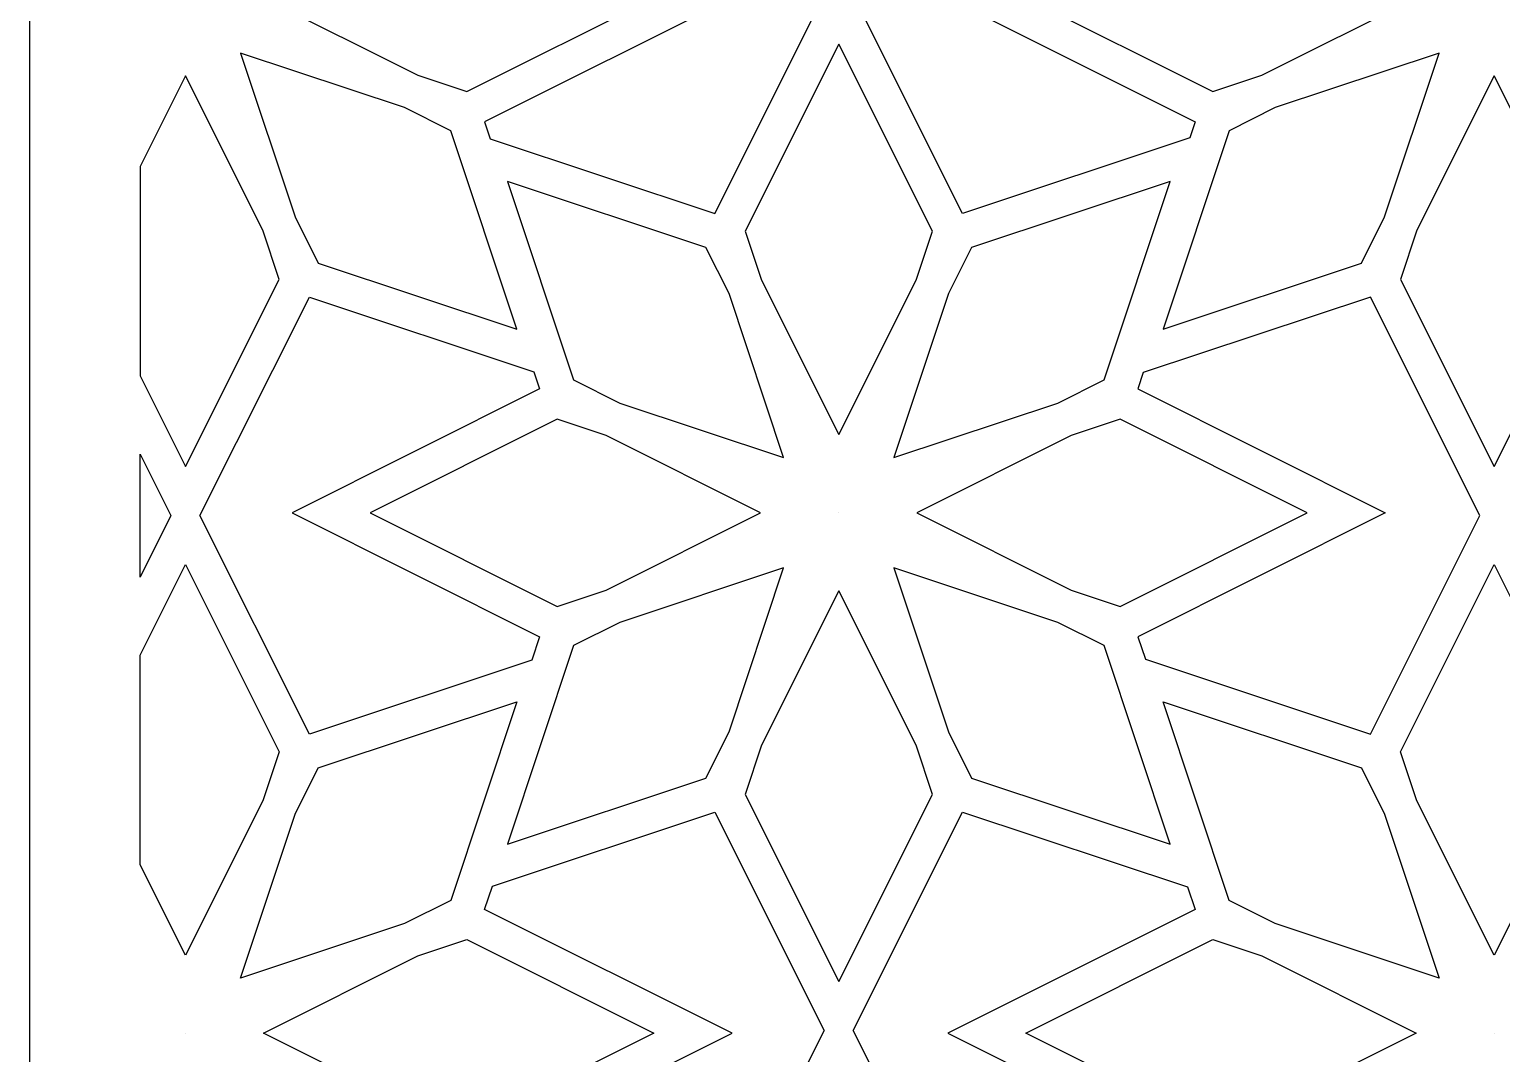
# Model space of a CAD drawing. Header units: centimetres. Extents: x 10.4 to 18.6, y -7.8 to 7.9.
# Drawn here: x 10.422 to 14.55, y -1.731 to 1.14 of the extents above; entities that cross this region are included whole.
import ezdxf

# ---------------------------------------------------------------- set-up
doc = ezdxf.new("R2010")
doc.units = ezdxf.units.CM
doc.header["$MEASUREMENT"] = 0
doc.layers.add('layer 1', color=7, linetype='Continuous')

msp = doc.modelspace()

# ---------------------------------------------------------------- linework, layer by layer
at = {"layer": 'layer 1', "color": 250}
for points, knots in [([(10.42224, -7.84535), (10.42224, -7.84535), (10.42224, -7.72814), (10.42224, -7.72814), (10.42224, -7.72814), (10.42224, -7.72814), (10.42224, -7.58875), (10.42224, -7.58875), (10.42224, -7.58875), (10.42224, -7.58875), (10.42224, -7.36993), (10.42224, -7.36993), (10.42224, -7.36993), (10.42224, -7.36993), (10.42224, -7.23053), (10.42224, -7.23053), (10.42224, -7.23053), (10.42224, -7.23053), (10.42224, -6.71387), (10.42224, -6.71387), (10.42224, -6.71387), (10.42224, -6.71387), (10.42224, -6.61053), (10.42224, -6.61053), (10.42224, -6.61053), (10.42224, -6.61053), (10.42224, -6.09295), (10.42224, -6.09295), (10.42224, -6.09295), (10.42224, -6.09295), (10.42224, -5.94718), (10.42224, -5.94718), (10.42224, -5.94718), (10.42224, -5.94718), (10.42224, -5.44548), (10.42224, -5.44548), (10.42224, -5.44548), (10.42224, -5.44548), (10.42224, -5.34215), (10.42224, -5.34215), (10.42224, -5.34215), (10.42224, -5.34215), (10.42224, -4.82549), (10.42224, -4.82549), (10.42224, -4.82549), (10.42224, -4.82549), (10.42224, -4.68609), (10.42224, -4.68609), (10.42224, -4.68609), (10.42224, -4.68609), (10.42224, -4.46727), (10.42224, -4.46727), (10.42224, -4.46727), (10.42224, -4.46727), (10.42224, -4.32787), (10.42224, -4.32787), (10.42224, -4.32787), (10.42224, -4.32787), (10.42224, -3.81121), (10.42224, -3.81121), (10.42224, -3.81121), (10.42224, -3.81121), (10.42224, -3.70788), (10.42224, -3.70788), (10.42224, -3.70788), (10.42224, -3.70788), (10.42224, -3.19029), (10.42224, -3.19029), (10.42224, -3.19029), (10.42224, -3.19029), (10.42224, -3.04452), (10.42224, -3.04452), (10.42224, -3.04452), (10.42224, -3.04452), (10.42224, -2.54281), (10.42224, -2.54281), (10.42224, -2.54281), (10.42224, -2.54281), (10.42224, -2.43948), (10.42224, -2.43948), (10.42224, -2.43948), (10.42224, -2.43948), (10.42224, -1.92282), (10.42224, -1.92282), (10.42224, -1.92282), (10.42224, -1.92282), (10.42224, -1.78342), (10.42224, -1.78342), (10.42224, -1.78342), (10.42224, -1.78342), (10.42224, -1.5646), (10.42224, -1.5646), (10.42224, -1.5646), (10.42224, -1.5646), (10.42224, -1.4252), (10.42224, -1.4252), (10.42224, -1.4252), (10.42224, -1.4252), (10.42224, -0.90854), (10.42224, -0.90854), (10.42224, -0.90854), (10.42224, -0.90854), (10.42224, -0.80521), (10.42224, -0.80521), (10.42224, -0.80521), (10.42224, -0.80521), (10.42224, -0.28762), (10.42224, -0.28762), (10.42224, -0.28762), (10.42224, -0.28762), (10.42224, -0.14185), (10.42224, -0.14185), (10.42224, -0.14185), (10.42224, -0.14185), (10.42224, 0.35984), (10.42224, 0.35984), (10.42224, 0.35984), (10.42224, 0.35984), (10.42224, 0.46317), (10.42224, 0.46317), (10.42224, 0.46317), (10.42224, 0.46317), (10.42224, 0.97984), (10.42224, 0.97984), (10.42224, 0.97984), (10.42224, 0.97984), (10.42224, 1.11923), (10.42224, 1.11923), (10.42224, 1.11923), (10.42224, 1.11923), (10.42224, 1.33806), (10.42224, 1.33806), (10.42224, 1.33806), (10.42224, 1.33806), (10.42224, 1.47745), (10.42224, 1.47745), (10.42224, 1.47745), (10.42224, 1.47745), (10.42224, 1.99411), (10.42224, 1.99411), (10.42224, 1.99411), (10.42224, 1.99411), (10.42224, 2.09745), (10.42224, 2.09745), (10.42224, 2.09745), (10.42224, 2.09745), (10.42224, 2.61503), (10.42224, 2.61503), (10.42224, 2.61503), (10.42224, 2.61503), (10.42224, 2.7608), (10.42224, 2.7608), (10.42224, 2.7608), (10.42224, 2.7608), (10.42224, 3.26252), (10.42224, 3.26252), (10.42224, 3.26252), (10.42224, 3.26252), (10.42224, 3.36585), (10.42224, 3.36585), (10.42224, 3.36585), (10.42224, 3.36585), (10.42224, 3.88251), (10.42224, 3.88251), (10.42224, 3.88251), (10.42224, 3.88251), (10.42224, 4.0219), (10.42224, 4.0219), (10.42224, 4.0219), (10.42224, 4.0219), (10.42224, 4.24073), (10.42224, 4.24073), (10.42224, 4.24073), (10.42224, 4.24073), (10.42224, 4.38012), (10.42224, 4.38012), (10.42224, 4.38012), (10.42224, 4.38012), (10.42224, 4.89679), (10.42224, 4.89679), (10.42224, 4.89679), (10.42224, 4.89679), (10.42224, 5.00012), (10.42224, 5.00012), (10.42224, 5.00012), (10.42224, 5.00012), (10.42224, 5.5177), (10.42224, 5.5177), (10.42224, 5.5177), (10.42224, 5.5177), (10.42224, 5.66348), (10.42224, 5.66348), (10.42224, 5.66348), (10.42224, 5.66348), (10.42224, 6.16517), (10.42224, 6.16517), (10.42224, 6.16517), (10.42224, 6.16517), (10.42224, 6.2685), (10.42224, 6.2685), (10.42224, 6.2685), (10.42224, 6.2685), (10.42224, 6.78516), (10.42224, 6.78516), (10.42224, 6.78516), (10.42224, 6.78516), (10.42224, 6.92456), (10.42224, 6.92456), (10.42224, 6.92456), (10.42224, 6.92456), (10.42224, 7.14338), (10.42224, 7.14338), (10.42224, 7.14338), (10.42224, 7.14338), (10.42224, 7.28278), (10.42224, 7.28278), (10.42224, 7.28278), (10.42224, 7.28278), (10.42224, 7.79944), (10.42224, 7.79944), (10.42224, 7.79944), (10.42224, 7.79944), (10.42224, 7.87875), (10.42224, 7.87875), (10.42224, 7.87875), (10.42224, 7.87875), (18.64635, 7.87875), (18.64635, 7.87875), (18.64635, 7.87875), (18.64635, 7.87875), (18.64635, 7.85755), (18.64635, 7.85755), (18.64635, 7.85755), (18.64635, 7.85755), (18.64635, 7.75422), (18.64635, 7.75422), (18.64635, 7.75422), (18.64635, 7.75422), (18.64635, 7.23755), (18.64635, 7.23755), (18.64635, 7.23755), (18.64635, 7.23755), (18.64635, 7.09941), (18.64635, 7.09941), (18.64635, 7.09941), (18.64635, 7.09941), (18.64635, 6.87311), (18.64635, 6.87311), (18.64635, 6.87311), (18.64635, 6.87311), (18.64635, 6.73498), (18.64635, 6.73498), (18.64635, 6.73498), (18.64635, 6.73498), (18.64635, 6.21832), (18.64635, 6.21832), (18.64635, 6.21832), (18.64635, 6.21832), (18.64635, 6.11498), (18.64635, 6.11498), (18.64635, 6.11498), (18.64635, 6.11498), (18.64635, 5.61579), (18.64635, 5.61579), (18.64635, 5.61579), (18.64635, 5.61579), (18.64635, 5.46994), (18.64635, 5.46994), (18.64635, 5.46994), (18.64635, 5.46994), (18.64635, 4.95488), (18.64635, 4.95488), (18.64635, 4.95488), (18.64635, 4.95488), (18.64635, 4.85154), (18.64635, 4.85154), (18.64635, 4.85154), (18.64635, 4.85154), (18.64635, 4.33488), (18.64635, 4.33488), (18.64635, 4.33488), (18.64635, 4.33488), (18.64635, 4.19674), (18.64635, 4.19674), (18.64635, 4.19674), (18.64635, 4.19674), (18.64635, 3.97044), (18.64635, 3.97044), (18.64635, 3.97044), (18.64635, 3.97044), (18.64635, 3.8323), (18.64635, 3.8323), (18.64635, 3.8323), (18.64635, 3.8323), (18.64635, 3.31564), (18.64635, 3.31564), (18.64635, 3.31564), (18.64635, 3.31564), (18.64635, 3.21231), (18.64635, 3.21231), (18.64635, 3.21231), (18.64635, 3.21231), (18.64635, 2.71314), (18.64635, 2.71314), (18.64635, 2.71314), (18.64635, 2.71314), (18.64635, 2.56729), (18.64635, 2.56729), (18.64635, 2.56729), (18.64635, 2.56729), (18.64635, 2.05222), (18.64635, 2.05222), (18.64635, 2.05222), (18.64635, 2.05222), (18.64635, 1.94889), (18.64635, 1.94889), (18.64635, 1.94889), (18.64635, 1.94889), (18.64635, 1.43222), (18.64635, 1.43222), (18.64635, 1.43222), (18.64635, 1.43222), (18.64635, 1.29409), (18.64635, 1.29409), (18.64635, 1.29409), (18.64635, 1.29409), (18.64635, 1.06779), (18.64635, 1.06779), (18.64635, 1.06779), (18.64635, 1.06779), (18.64635, 0.92965), (18.64635, 0.92965), (18.64635, 0.92965), (18.64635, 0.92965), (18.64635, 0.41299), (18.64635, 0.41299), (18.64635, 0.41299), (18.64635, 0.41299), (18.64635, 0.30965), (18.64635, 0.30965), (18.64635, 0.30965), (18.64635, 0.30965), (18.64635, -0.18953), (18.64635, -0.18953), (18.64635, -0.18953), (18.64635, -0.18953), (18.64635, -0.33539), (18.64635, -0.33539), (18.64635, -0.33539), (18.64635, -0.33539), (18.64635, -0.85045), (18.64635, -0.85045), (18.64635, -0.85045), (18.64635, -0.85045), (18.64635, -0.95378), (18.64635, -0.95378), (18.64635, -0.95378), (18.64635, -0.95378), (18.64635, -1.47044), (18.64635, -1.47044), (18.64635, -1.47044), (18.64635, -1.47044), (18.64635, -1.60858), (18.64635, -1.60858), (18.64635, -1.60858), (18.64635, -1.60858), (18.64635, -1.83488), (18.64635, -1.83488), (18.64635, -1.83488), (18.64635, -1.83488), (18.64635, -1.97302), (18.64635, -1.97302), (18.64635, -1.97302), (18.64635, -1.97302), (18.64635, -2.48968), (18.64635, -2.48968), (18.64635, -2.48968), (18.64635, -2.48968), (18.64635, -2.59302), (18.64635, -2.59302), (18.64635, -2.59302), (18.64635, -2.59302), (18.64635, -3.09219), (18.64635, -3.09219), (18.64635, -3.09219), (18.64635, -3.09219), (18.64635, -3.23804), (18.64635, -3.23804), (18.64635, -3.23804), (18.64635, -3.23804), (18.64635, -3.7531), (18.64635, -3.7531), (18.64635, -3.7531), (18.64635, -3.7531), (18.64635, -3.85644), (18.64635, -3.85644), (18.64635, -3.85644), (18.64635, -3.85644), (18.64635, -4.3731), (18.64635, -4.3731), (18.64635, -4.3731), (18.64635, -4.3731), (18.64635, -4.51124), (18.64635, -4.51124), (18.64635, -4.51124), (18.64635, -4.51124), (18.64635, -4.73754), (18.64635, -4.73754), (18.64635, -4.73754), (18.64635, -4.73754), (18.64635, -4.87568), (18.64635, -4.87568), (18.64635, -4.87568), (18.64635, -4.87568), (18.64635, -5.39234), (18.64635, -5.39234), (18.64635, -5.39234), (18.64635, -5.39234), (18.64635, -5.49567), (18.64635, -5.49567), (18.64635, -5.49567), (18.64635, -5.49567), (18.64635, -5.99486), (18.64635, -5.99486), (18.64635, -5.99486), (18.64635, -5.99486), (18.64635, -6.14071), (18.64635, -6.14071), (18.64635, -6.14071), (18.64635, -6.14071), (18.64635, -6.65577), (18.64635, -6.65577), (18.64635, -6.65577), (18.64635, -6.65577), (18.64635, -6.75911), (18.64635, -6.75911), (18.64635, -6.75911), (18.64635, -6.75911), (18.64635, -7.27577), (18.64635, -7.27577), (18.64635, -7.27577), (18.64635, -7.27577), (18.64635, -7.41391), (18.64635, -7.41391), (18.64635, -7.41391), (18.64635, -7.41391), (18.64635, -7.64021), (18.64635, -7.64021), (18.64635, -7.64021), (18.64635, -7.64021), (18.64635, -7.77835), (18.64635, -7.77835), (18.64635, -7.77835), (18.64635, -7.77835), (18.64635, -7.84535), (18.64635, -7.84535), (18.64635, -7.84535), (18.64635, -7.84535), (10.42224, -7.84535), (10.42224, -7.84535)], [0, 0, 0, 0, 0.0086207, 0.0086207, 0.0086207, 0.0086207, 0.0172414, 0.0172414, 0.0172414, 0.0172414, 0.0258621, 0.0258621, 0.0258621, 0.0258621, 0.0344828, 0.0344828, 0.0344828, 0.0344828, 0.0431034, 0.0431034, 0.0431034, 0.0431034, 0.0517241, 0.0517241, 0.0517241, 0.0517241, 0.0603448, 0.0603448, 0.0603448, 0.0603448, 0.0689655, 0.0689655, 0.0689655, 0.0689655, 0.0775862, 0.0775862, 0.0775862, 0.0775862, 0.0862069, 0.0862069, 0.0862069, 0.0862069, 0.0948276, 0.0948276, 0.0948276, 0.0948276, 0.1034483, 0.1034483, 0.1034483, 0.1034483, 0.112069, 0.112069, 0.112069, 0.112069, 0.1206897, 0.1206897, 0.1206897, 0.1206897, 0.1293103, 0.1293103, 0.1293103, 0.1293103, 0.137931, 0.137931, 0.137931, 0.137931, 0.1465517, 0.1465517, 0.1465517, 0.1465517, 0.1551724, 0.1551724, 0.1551724, 0.1551724, 0.1637931, 0.1637931, 0.1637931, 0.1637931, 0.1724138, 0.1724138, 0.1724138, 0.1724138, 0.1810345, 0.1810345, 0.1810345, 0.1810345, 0.1896552, 0.1896552, 0.1896552, 0.1896552, 0.1982759, 0.1982759, 0.1982759, 0.1982759, 0.2068966, 0.2068966, 0.2068966, 0.2068966, 0.2155172, 0.2155172, 0.2155172, 0.2155172, 0.2241379, 0.2241379, 0.2241379, 0.2241379, 0.2327586, 0.2327586, 0.2327586, 0.2327586, 0.2413793, 0.2413793, 0.2413793, 0.2413793, 0.25, 0.25, 0.25, 0.25, 0.2586207, 0.2586207, 0.2586207, 0.2586207, 0.2672414, 0.2672414, 0.2672414, 0.2672414, 0.2758621, 0.2758621, 0.2758621, 0.2758621, 0.2844828, 0.2844828, 0.2844828, 0.2844828, 0.2931034, 0.2931034, 0.2931034, 0.2931034, 0.3017241, 0.3017241, 0.3017241, 0.3017241, 0.3103448, 0.3103448, 0.3103448, 0.3103448, 0.3189655, 0.3189655, 0.3189655, 0.3189655, 0.3275862, 0.3275862, 0.3275862, 0.3275862, 0.3362069, 0.3362069, 0.3362069, 0.3362069, 0.3448276, 0.3448276, 0.3448276, 0.3448276, 0.3534483, 0.3534483, 0.3534483, 0.3534483, 0.362069, 0.362069, 0.362069, 0.362069, 0.3706897, 0.3706897, 0.3706897, 0.3706897, 0.3793103, 0.3793103, 0.3793103, 0.3793103, 0.387931, 0.387931, 0.387931, 0.387931, 0.3965517, 0.3965517, 0.3965517, 0.3965517, 0.4051724, 0.4051724, 0.4051724, 0.4051724, 0.4137931, 0.4137931, 0.4137931, 0.4137931, 0.4224138, 0.4224138, 0.4224138, 0.4224138, 0.4310345, 0.4310345, 0.4310345, 0.4310345, 0.4396552, 0.4396552, 0.4396552, 0.4396552, 0.4482759, 0.4482759, 0.4482759, 0.4482759, 0.4568966, 0.4568966, 0.4568966, 0.4568966, 0.4655172, 0.4655172, 0.4655172, 0.4655172, 0.4741379, 0.4741379, 0.4741379, 0.4741379, 0.4827586, 0.4827586, 0.4827586, 0.4827586, 0.4913793, 0.4913793, 0.4913793, 0.4913793, 0.5, 0.5, 0.5, 0.5, 0.5086207, 0.5086207, 0.5086207, 0.5086207, 0.5172414, 0.5172414, 0.5172414, 0.5172414, 0.5258621, 0.5258621, 0.5258621, 0.5258621, 0.5344828, 0.5344828, 0.5344828, 0.5344828, 0.5431034, 0.5431034, 0.5431034, 0.5431034, 0.5517241, 0.5517241, 0.5517241, 0.5517241, 0.5603448, 0.5603448, 0.5603448, 0.5603448, 0.5689655, 0.5689655, 0.5689655, 0.5689655, 0.5775862, 0.5775862, 0.5775862, 0.5775862, 0.5862069, 0.5862069, 0.5862069, 0.5862069, 0.5948276, 0.5948276, 0.5948276, 0.5948276, 0.6034483, 0.6034483, 0.6034483, 0.6034483, 0.612069, 0.612069, 0.612069, 0.612069, 0.6206897, 0.6206897, 0.6206897, 0.6206897, 0.6293103, 0.6293103, 0.6293103, 0.6293103, 0.637931, 0.637931, 0.637931, 0.637931, 0.6465517, 0.6465517, 0.6465517, 0.6465517, 0.6551724, 0.6551724, 0.6551724, 0.6551724, 0.6637931, 0.6637931, 0.6637931, 0.6637931, 0.6724138, 0.6724138, 0.6724138, 0.6724138, 0.6810345, 0.6810345, 0.6810345, 0.6810345, 0.6896552, 0.6896552, 0.6896552, 0.6896552, 0.6982759, 0.6982759, 0.6982759, 0.6982759, 0.7068966, 0.7068966, 0.7068966, 0.7068966, 0.7155172, 0.7155172, 0.7155172, 0.7155172, 0.7241379, 0.7241379, 0.7241379, 0.7241379, 0.7327586, 0.7327586, 0.7327586, 0.7327586, 0.7413793, 0.7413793, 0.7413793, 0.7413793, 0.75, 0.75, 0.75, 0.75, 0.7586207, 0.7586207, 0.7586207, 0.7586207, 0.7672414, 0.7672414, 0.7672414, 0.7672414, 0.7758621, 0.7758621, 0.7758621, 0.7758621, 0.7844828, 0.7844828, 0.7844828, 0.7844828, 0.7931034, 0.7931034, 0.7931034, 0.7931034, 0.8017241, 0.8017241, 0.8017241, 0.8017241, 0.8103448, 0.8103448, 0.8103448, 0.8103448, 0.8189655, 0.8189655, 0.8189655, 0.8189655, 0.8275862, 0.8275862, 0.8275862, 0.8275862, 0.8362069, 0.8362069, 0.8362069, 0.8362069, 0.8448276, 0.8448276, 0.8448276, 0.8448276, 0.8534483, 0.8534483, 0.8534483, 0.8534483, 0.862069, 0.862069, 0.862069, 0.862069, 0.8706897, 0.8706897, 0.8706897, 0.8706897, 0.8793103, 0.8793103, 0.8793103, 0.8793103, 0.887931, 0.887931, 0.887931, 0.887931, 0.8965517, 0.8965517, 0.8965517, 0.8965517, 0.9051724, 0.9051724, 0.9051724, 0.9051724, 0.9137931, 0.9137931, 0.9137931, 0.9137931, 0.9224138, 0.9224138, 0.9224138, 0.9224138, 0.9310345, 0.9310345, 0.9310345, 0.9310345, 0.9396552, 0.9396552, 0.9396552, 0.9396552, 0.9482759, 0.9482759, 0.9482759, 0.9482759, 0.9568966, 0.9568966, 0.9568966, 0.9568966, 0.9655172, 0.9655172, 0.9655172, 0.9655172, 0.9741379, 0.9741379, 0.9741379, 0.9741379, 0.9827586, 0.9827586, 0.9827586, 0.9827586, 1, 1, 1, 1]), ([(11.71437, 0.83359), (11.71437, 0.83359), (11.69855, 0.88117), (11.69855, 0.88117), (11.69855, 0.88117), (11.69855, 0.88117), (12.39233, 1.22865), (12.39233, 1.22865), (12.39233, 1.22865), (12.39233, 1.22865), (11.69854, 1.57614), (11.69854, 1.57614), (11.69854, 1.57614), (11.69854, 1.57614), (11.7203, 1.64156), (11.7203, 1.64156), (11.7203, 1.64156), (11.7203, 1.64156), (12.34411, 1.84903), (12.34411, 1.84903), (12.34411, 1.84903), (12.34411, 1.84903), (12.65085, 1.23659), (12.65085, 1.23659), (12.65085, 1.23659), (12.65085, 1.23659), (12.34411, 0.62415), (12.34411, 0.62415), (12.34411, 0.62415), (12.34411, 0.62415), (11.71437, 0.83359), (11.71437, 0.83359)], [0, 0, 0, 0, 0.1111111, 0.1111111, 0.1111111, 0.1111111, 0.2222222, 0.2222222, 0.2222222, 0.2222222, 0.3333333, 0.3333333, 0.3333333, 0.3333333, 0.4444444, 0.4444444, 0.4444444, 0.4444444, 0.5555556, 0.5555556, 0.5555556, 0.5555556, 0.6666667, 0.6666667, 0.6666667, 0.6666667, 0.7777778, 0.7777778, 0.7777778, 0.7777778, 1, 1, 1, 1]), ([(13.67001, 1.63919), (13.67001, 1.63919), (13.03907, 1.84903), (13.03907, 1.84903), (13.03907, 1.84903), (13.03907, 1.84903), (12.73233, 1.23659), (12.73233, 1.23659), (12.73233, 1.23659), (12.73233, 1.23659), (13.03907, 0.62416), (13.03907, 0.62416), (13.03907, 0.62416), (13.03907, 0.62416), (13.67596, 0.83597), (13.67596, 0.83597), (13.67596, 0.83597), (13.67596, 0.83597), (13.69099, 0.88116), (13.69099, 0.88116), (13.69099, 0.88116), (13.69099, 0.88116), (12.9972, 1.22864), (12.9972, 1.22864), (12.9972, 1.22864), (12.9972, 1.22864), (13.69098, 1.57613), (13.69098, 1.57613), (13.69098, 1.57613), (13.69098, 1.57613), (13.67001, 1.63919), (13.67001, 1.63919)], [0, 0, 0, 0, 0.1111111, 0.1111111, 0.1111111, 0.1111111, 0.2222222, 0.2222222, 0.2222222, 0.2222222, 0.3333333, 0.3333333, 0.3333333, 0.3333333, 0.4444444, 0.4444444, 0.4444444, 0.4444444, 0.5555556, 0.5555556, 0.5555556, 0.5555556, 0.6666667, 0.6666667, 0.6666667, 0.6666667, 0.7777778, 0.7777778, 0.7777778, 0.7777778, 1, 1, 1, 1]), ([(11.64913, 0.96609), (11.64913, 0.96609), (11.51138, 1.0119), (11.51138, 1.0119), (11.51138, 1.0119), (11.51138, 1.0119), (11.0786, 1.22865), (11.0786, 1.22865), (11.0786, 1.22865), (11.0786, 1.22865), (11.51137, 1.44541), (11.51137, 1.44541), (11.51137, 1.44541), (11.51137, 1.44541), (11.64913, 1.49122), (11.64913, 1.49122), (11.64913, 1.49122), (11.64913, 1.49122), (12.17338, 1.22865), (12.17338, 1.22865), (12.17338, 1.22865), (12.17338, 1.22865), (11.64913, 0.96609), (11.64913, 0.96609)], [0, 0, 0, 0, 0.1428571, 0.1428571, 0.1428571, 0.1428571, 0.2857143, 0.2857143, 0.2857143, 0.2857143, 0.4285714, 0.4285714, 0.4285714, 0.4285714, 0.5714286, 0.5714286, 0.5714286, 0.5714286, 0.7142857, 0.7142857, 0.7142857, 0.7142857, 1, 1, 1, 1]), ([(13.87816, 1.01189), (13.87816, 1.01189), (13.7404, 0.96608), (13.7404, 0.96608), (13.7404, 0.96608), (13.7404, 0.96608), (13.21615, 1.22864), (13.21615, 1.22864), (13.21615, 1.22864), (13.21615, 1.22864), (13.7404, 1.49121), (13.7404, 1.49121), (13.7404, 1.49121), (13.7404, 1.49121), (13.87814, 1.4454), (13.87814, 1.4454), (13.87814, 1.4454), (13.87814, 1.4454), (14.31092, 1.22864), (14.31092, 1.22864), (14.31092, 1.22864), (14.31092, 1.22864), (13.87816, 1.01189), (13.87816, 1.01189)], [0, 0, 0, 0, 0.1428571, 0.1428571, 0.1428571, 0.1428571, 0.2857143, 0.2857143, 0.2857143, 0.2857143, 0.4285714, 0.4285714, 0.4285714, 0.4285714, 0.5714286, 0.5714286, 0.5714286, 0.5714286, 0.7142857, 0.7142857, 0.7142857, 0.7142857, 1, 1, 1, 1]), ([(11.23223, 0.48474), (11.23223, 0.48474), (11.16723, 0.61454), (11.16723, 0.61454), (11.16723, 0.61454), (11.16723, 0.61454), (11.01447, 1.07382), (11.01447, 1.07382), (11.01447, 1.07382), (11.01447, 1.07382), (11.47376, 0.92108), (11.47376, 0.92108), (11.47376, 0.92108), (11.47376, 0.92108), (11.60356, 0.85607), (11.60356, 0.85607), (11.60356, 0.85607), (11.60356, 0.85607), (11.78859, 0.29971), (11.78859, 0.29971), (11.78859, 0.29971), (11.78859, 0.29971), (11.23223, 0.48474), (11.23223, 0.48474)], [0, 0, 0, 0, 0.1428571, 0.1428571, 0.1428571, 0.1428571, 0.2857143, 0.2857143, 0.2857143, 0.2857143, 0.4285714, 0.4285714, 0.4285714, 0.4285714, 0.5714286, 0.5714286, 0.5714286, 0.5714286, 0.7142857, 0.7142857, 0.7142857, 0.7142857, 1, 1, 1, 1]), ([(12.95416, 0.57474), (12.95416, 0.57474), (12.90835, 0.43699), (12.90835, 0.43699), (12.90835, 0.43699), (12.90835, 0.43699), (12.69159, 0.00421), (12.69159, 0.00421), (12.69159, 0.00421), (12.69159, 0.00421), (12.47484, 0.43698), (12.47484, 0.43698), (12.47484, 0.43698), (12.47484, 0.43698), (12.42903, 0.57474), (12.42903, 0.57474), (12.42903, 0.57474), (12.42903, 0.57474), (12.69159, 1.09899), (12.69159, 1.09899), (12.69159, 1.09899), (12.69159, 1.09899), (12.95416, 0.57474), (12.95416, 0.57474)], [0, 0, 0, 0, 0.1428571, 0.1428571, 0.1428571, 0.1428571, 0.2857143, 0.2857143, 0.2857143, 0.2857143, 0.4285714, 0.4285714, 0.4285714, 0.4285714, 0.5714286, 0.5714286, 0.5714286, 0.5714286, 0.7142857, 0.7142857, 0.7142857, 0.7142857, 1, 1, 1, 1]), ([(13.78597, 0.85606), (13.78597, 0.85606), (13.91576, 0.92107), (13.91576, 0.92107), (13.91576, 0.92107), (13.91576, 0.92107), (14.37506, 1.07382), (14.37506, 1.07382), (14.37506, 1.07382), (14.37506, 1.07382), (14.22231, 0.61454), (14.22231, 0.61454), (14.22231, 0.61454), (14.22231, 0.61454), (14.1573, 0.48474), (14.1573, 0.48474), (14.1573, 0.48474), (14.1573, 0.48474), (13.60094, 0.2997), (13.60094, 0.2997), (13.60094, 0.2997), (13.60094, 0.2997), (13.78597, 0.85606), (13.78597, 0.85606)], [0, 0, 0, 0, 0.1428571, 0.1428571, 0.1428571, 0.1428571, 0.2857143, 0.2857143, 0.2857143, 0.2857143, 0.4285714, 0.4285714, 0.4285714, 0.4285714, 0.5714286, 0.5714286, 0.5714286, 0.5714286, 0.7142857, 0.7142857, 0.7142857, 0.7142857, 1, 1, 1, 1]), ([(10.73258, 0.75598), (10.73258, 0.75598), (10.85965, 1.00969), (10.85965, 1.00969), (10.85965, 1.00969), (10.85965, 1.00969), (11.0764, 0.57693), (11.0764, 0.57693), (11.0764, 0.57693), (11.0764, 0.57693), (11.12222, 0.43917), (11.12222, 0.43917), (11.12222, 0.43917), (11.12222, 0.43917), (10.85965, -0.08507), (10.85965, -0.08507), (10.85965, -0.08507), (10.85965, -0.08507), (10.73258, 0.16864), (10.73258, 0.16864), (10.73258, 0.16864), (10.73258, 0.16864), (10.73258, 0.75598), (10.73258, 0.75598)], [0, 0, 0, 0, 0.1428571, 0.1428571, 0.1428571, 0.1428571, 0.2857143, 0.2857143, 0.2857143, 0.2857143, 0.4285714, 0.4285714, 0.4285714, 0.4285714, 0.5714286, 0.5714286, 0.5714286, 0.5714286, 0.7142857, 0.7142857, 0.7142857, 0.7142857, 1, 1, 1, 1]), ([(14.26731, 0.43917), (14.26731, 0.43917), (14.31313, 0.57691), (14.31313, 0.57691), (14.31313, 0.57691), (14.31313, 0.57691), (14.52988, 1.00969), (14.52988, 1.00969), (14.52988, 1.00969), (14.52988, 1.00969), (14.74664, 0.57693), (14.74664, 0.57693), (14.74664, 0.57693), (14.74664, 0.57693), (14.79245, 0.43917), (14.79245, 0.43917), (14.79245, 0.43917), (14.79245, 0.43917), (14.52988, -0.08507), (14.52988, -0.08507), (14.52988, -0.08507), (14.52988, -0.08507), (14.26731, 0.43917), (14.26731, 0.43917)], [0, 0, 0, 0, 0.1428571, 0.1428571, 0.1428571, 0.1428571, 0.2857143, 0.2857143, 0.2857143, 0.2857143, 0.4285714, 0.4285714, 0.4285714, 0.4285714, 0.5714286, 0.5714286, 0.5714286, 0.5714286, 0.7142857, 0.7142857, 0.7142857, 0.7142857, 1, 1, 1, 1]), ([(12.31901, 0.52917), (12.31901, 0.52917), (12.38402, 0.39938), (12.38402, 0.39938), (12.38402, 0.39938), (12.38402, 0.39938), (12.53677, -0.05992), (12.53677, -0.05992), (12.53677, -0.05992), (12.53677, -0.05992), (12.07749, 0.09283), (12.07749, 0.09283), (12.07749, 0.09283), (12.07749, 0.09283), (11.94768, 0.15784), (11.94768, 0.15784), (11.94768, 0.15784), (11.94768, 0.15784), (11.76265, 0.7142), (11.76265, 0.7142), (11.76265, 0.7142), (11.76265, 0.7142), (12.31901, 0.52917), (12.31901, 0.52917)], [0, 0, 0, 0, 0.1428571, 0.1428571, 0.1428571, 0.1428571, 0.2857143, 0.2857143, 0.2857143, 0.2857143, 0.4285714, 0.4285714, 0.4285714, 0.4285714, 0.5714286, 0.5714286, 0.5714286, 0.5714286, 0.7142857, 0.7142857, 0.7142857, 0.7142857, 1, 1, 1, 1]), ([(13.4355, 0.15784), (13.4355, 0.15784), (13.30571, 0.09284), (13.30571, 0.09284), (13.30571, 0.09284), (13.30571, 0.09284), (12.84642, -0.05991), (12.84642, -0.05991), (12.84642, -0.05991), (12.84642, -0.05991), (12.99917, 0.39937), (12.99917, 0.39937), (12.99917, 0.39937), (12.99917, 0.39937), (13.06418, 0.52917), (13.06418, 0.52917), (13.06418, 0.52917), (13.06418, 0.52917), (13.62054, 0.71421), (13.62054, 0.71421), (13.62054, 0.71421), (13.62054, 0.71421), (13.4355, 0.15784), (13.4355, 0.15784)], [0, 0, 0, 0, 0.1428571, 0.1428571, 0.1428571, 0.1428571, 0.2857143, 0.2857143, 0.2857143, 0.2857143, 0.4285714, 0.4285714, 0.4285714, 0.4285714, 0.5714286, 0.5714286, 0.5714286, 0.5714286, 0.7142857, 0.7142857, 0.7142857, 0.7142857, 1, 1, 1, 1]), ([(10.90039, -0.22268), (10.90039, -0.22268), (11.20714, -0.83512), (11.20714, -0.83512), (11.20714, -0.83512), (11.20714, -0.83512), (11.83094, -0.62766), (11.83094, -0.62766), (11.83094, -0.62766), (11.83094, -0.62766), (11.8527, -0.56223), (11.8527, -0.56223), (11.8527, -0.56223), (11.8527, -0.56223), (11.15892, -0.21474), (11.15892, -0.21474), (11.15892, -0.21474), (11.15892, -0.21474), (11.8527, 0.13274), (11.8527, 0.13274), (11.8527, 0.13274), (11.8527, 0.13274), (11.83687, 0.18032), (11.83687, 0.18032), (11.83687, 0.18032), (11.83687, 0.18032), (11.20714, 0.38975), (11.20714, 0.38975), (11.20714, 0.38975), (11.20714, 0.38975), (10.90039, -0.22268), (10.90039, -0.22268)], [0, 0, 0, 0, 0.1111111, 0.1111111, 0.1111111, 0.1111111, 0.2222222, 0.2222222, 0.2222222, 0.2222222, 0.3333333, 0.3333333, 0.3333333, 0.3333333, 0.4444444, 0.4444444, 0.4444444, 0.4444444, 0.5555556, 0.5555556, 0.5555556, 0.5555556, 0.6666667, 0.6666667, 0.6666667, 0.6666667, 0.7777778, 0.7777778, 0.7777778, 0.7777778, 1, 1, 1, 1]), ([(13.55147, -0.62529), (13.55147, -0.62529), (13.5305, -0.56221), (13.5305, -0.56221), (13.5305, -0.56221), (13.5305, -0.56221), (14.22428, -0.21474), (14.22428, -0.21474), (14.22428, -0.21474), (14.22428, -0.21474), (13.53049, 0.13275), (13.53049, 0.13275), (13.53049, 0.13275), (13.53049, 0.13275), (13.54552, 0.17794), (13.54552, 0.17794), (13.54552, 0.17794), (13.54552, 0.17794), (14.1824, 0.38975), (14.1824, 0.38975), (14.1824, 0.38975), (14.1824, 0.38975), (14.48914, -0.22268), (14.48914, -0.22268), (14.48914, -0.22268), (14.48914, -0.22268), (14.1824, -0.83512), (14.1824, -0.83512), (14.1824, -0.83512), (14.1824, -0.83512), (13.55147, -0.62529), (13.55147, -0.62529)], [0, 0, 0, 0, 0.1111111, 0.1111111, 0.1111111, 0.1111111, 0.2222222, 0.2222222, 0.2222222, 0.2222222, 0.3333333, 0.3333333, 0.3333333, 0.3333333, 0.4444444, 0.4444444, 0.4444444, 0.4444444, 0.5555556, 0.5555556, 0.5555556, 0.5555556, 0.6666667, 0.6666667, 0.6666667, 0.6666667, 0.7777778, 0.7777778, 0.7777778, 0.7777778, 1, 1, 1, 1]), ([(12.03987, -0.4315), (12.03987, -0.4315), (11.90211, -0.47731), (11.90211, -0.47731), (11.90211, -0.47731), (11.90211, -0.47731), (11.37787, -0.21474), (11.37787, -0.21474), (11.37787, -0.21474), (11.37787, -0.21474), (11.90212, 0.04782), (11.90212, 0.04782), (11.90212, 0.04782), (11.90212, 0.04782), (12.03986, 0.00201), (12.03986, 0.00201), (12.03986, 0.00201), (12.03986, 0.00201), (12.47264, -0.21474), (12.47264, -0.21474), (12.47264, -0.21474), (12.47264, -0.21474), (12.03987, -0.4315), (12.03987, -0.4315)], [0, 0, 0, 0, 0.1428571, 0.1428571, 0.1428571, 0.1428571, 0.2857143, 0.2857143, 0.2857143, 0.2857143, 0.4285714, 0.4285714, 0.4285714, 0.4285714, 0.5714286, 0.5714286, 0.5714286, 0.5714286, 0.7142857, 0.7142857, 0.7142857, 0.7142857, 1, 1, 1, 1]), ([(13.48108, -0.4773), (13.48108, -0.4773), (13.34333, -0.43149), (13.34333, -0.43149), (13.34333, -0.43149), (13.34333, -0.43149), (12.91055, -0.21474), (12.91055, -0.21474), (12.91055, -0.21474), (12.91055, -0.21474), (13.34332, 0.00201), (13.34332, 0.00201), (13.34332, 0.00201), (13.34332, 0.00201), (13.48108, 0.04783), (13.48108, 0.04783), (13.48108, 0.04783), (13.48108, 0.04783), (14.00532, -0.21474), (14.00532, -0.21474), (14.00532, -0.21474), (14.00532, -0.21474), (13.48108, -0.4773), (13.48108, -0.4773)], [0, 0, 0, 0, 0.1428571, 0.1428571, 0.1428571, 0.1428571, 0.2857143, 0.2857143, 0.2857143, 0.2857143, 0.4285714, 0.4285714, 0.4285714, 0.4285714, 0.5714286, 0.5714286, 0.5714286, 0.5714286, 0.7142857, 0.7142857, 0.7142857, 0.7142857, 1, 1, 1, 1]), ([(10.73258, -0.39505), (10.73258, -0.39505), (10.81891, -0.22268), (10.81891, -0.22268), (10.81891, -0.22268), (10.81891, -0.22268), (10.73258, -0.05032), (10.73258, -0.05032), (10.73258, -0.05032), (10.73258, -0.05032), (10.73258, -0.39505), (10.73258, -0.39505)], [0, 0, 0, 0, 0.25, 0.25, 0.25, 0.25, 0.5, 0.5, 0.5, 0.5, 1, 1, 1, 1]), ([(12.69158, -0.21475), (12.69158, -0.21475), (12.69159, -0.21474), (12.69159, -0.21474), (12.69159, -0.21474), (12.69159, -0.21474), (12.69159, -0.21474), (12.69159, -0.21474), (12.69159, -0.21474), (12.69159, -0.21474), (12.69159, -0.21474), (12.69159, -0.21474), (12.69159, -0.21474), (12.69159, -0.21474), (12.69159, -0.21473), (12.69159, -0.21473), (12.69159, -0.21473), (12.69159, -0.21473), (12.69159, -0.21474), (12.69159, -0.21474), (12.69159, -0.21474), (12.69159, -0.21474), (12.6916, -0.21472), (12.6916, -0.21472), (12.6916, -0.21472), (12.6916, -0.21472), (12.6916, -0.21474), (12.6916, -0.21474), (12.6916, -0.21474), (12.6916, -0.21474), (12.69161, -0.21473), (12.69161, -0.21473), (12.69161, -0.21473), (12.69161, -0.21473), (12.6916, -0.21474), (12.6916, -0.21474), (12.6916, -0.21474), (12.6916, -0.21474), (12.69162, -0.21474), (12.69162, -0.21474), (12.69162, -0.21474), (12.69162, -0.21474), (12.6916, -0.21474), (12.6916, -0.21474), (12.6916, -0.21474), (12.6916, -0.21474), (12.6916, -0.21475), (12.6916, -0.21475), (12.6916, -0.21475), (12.6916, -0.21475), (12.6916, -0.21474), (12.6916, -0.21474), (12.6916, -0.21474), (12.6916, -0.21474), (12.69159, -0.21476), (12.69159, -0.21476), (12.69159, -0.21476), (12.69159, -0.21476), (12.6916, -0.21474), (12.6916, -0.21474), (12.6916, -0.21474), (12.6916, -0.21474), (12.69158, -0.21475), (12.69158, -0.21475)], [0, 0, 0, 0, 0.0588235, 0.0588235, 0.0588235, 0.0588235, 0.1176471, 0.1176471, 0.1176471, 0.1176471, 0.1764706, 0.1764706, 0.1764706, 0.1764706, 0.2352941, 0.2352941, 0.2352941, 0.2352941, 0.2941176, 0.2941176, 0.2941176, 0.2941176, 0.3529412, 0.3529412, 0.3529412, 0.3529412, 0.4117647, 0.4117647, 0.4117647, 0.4117647, 0.4705882, 0.4705882, 0.4705882, 0.4705882, 0.5294118, 0.5294118, 0.5294118, 0.5294118, 0.5882353, 0.5882353, 0.5882353, 0.5882353, 0.6470588, 0.6470588, 0.6470588, 0.6470588, 0.7058824, 0.7058824, 0.7058824, 0.7058824, 0.7647059, 0.7647059, 0.7647059, 0.7647059, 0.8235294, 0.8235294, 0.8235294, 0.8235294, 0.8823529, 0.8823529, 0.8823529, 0.8823529, 1, 1, 1, 1]), ([(10.73258, -1.20135), (10.73258, -1.20135), (10.85965, -1.45506), (10.85965, -1.45506), (10.85965, -1.45506), (10.85965, -1.45506), (11.0764, -1.02229), (11.0764, -1.02229), (11.0764, -1.02229), (11.0764, -1.02229), (11.12222, -0.88453), (11.12222, -0.88453), (11.12222, -0.88453), (11.12222, -0.88453), (10.85965, -0.36029), (10.85965, -0.36029), (10.85965, -0.36029), (10.85965, -0.36029), (10.73258, -0.614), (10.73258, -0.614), (10.73258, -0.614), (10.73258, -0.614), (10.73258, -1.20135), (10.73258, -1.20135)], [0, 0, 0, 0, 0.1428571, 0.1428571, 0.1428571, 0.1428571, 0.2857143, 0.2857143, 0.2857143, 0.2857143, 0.4285714, 0.4285714, 0.4285714, 0.4285714, 0.5714286, 0.5714286, 0.5714286, 0.5714286, 0.7142857, 0.7142857, 0.7142857, 0.7142857, 1, 1, 1, 1]), ([(11.94769, -0.58732), (11.94769, -0.58732), (12.07748, -0.52232), (12.07748, -0.52232), (12.07748, -0.52232), (12.07748, -0.52232), (12.53677, -0.36957), (12.53677, -0.36957), (12.53677, -0.36957), (12.53677, -0.36957), (12.38403, -0.82885), (12.38403, -0.82885), (12.38403, -0.82885), (12.38403, -0.82885), (12.31901, -0.95865), (12.31901, -0.95865), (12.31901, -0.95865), (12.31901, -0.95865), (11.76265, -1.14369), (11.76265, -1.14369), (11.76265, -1.14369), (11.76265, -1.14369), (11.94769, -0.58732), (11.94769, -0.58732)], [0, 0, 0, 0, 0.1428571, 0.1428571, 0.1428571, 0.1428571, 0.2857143, 0.2857143, 0.2857143, 0.2857143, 0.4285714, 0.4285714, 0.4285714, 0.4285714, 0.5714286, 0.5714286, 0.5714286, 0.5714286, 0.7142857, 0.7142857, 0.7142857, 0.7142857, 1, 1, 1, 1]), ([(13.06418, -0.95864), (13.06418, -0.95864), (12.99917, -0.82885), (12.99917, -0.82885), (12.99917, -0.82885), (12.99917, -0.82885), (12.84642, -0.36956), (12.84642, -0.36956), (12.84642, -0.36956), (12.84642, -0.36956), (13.30571, -0.52231), (13.30571, -0.52231), (13.30571, -0.52231), (13.30571, -0.52231), (13.43551, -0.58732), (13.43551, -0.58732), (13.43551, -0.58732), (13.43551, -0.58732), (13.62054, -1.14368), (13.62054, -1.14368), (13.62054, -1.14368), (13.62054, -1.14368), (13.06418, -0.95864), (13.06418, -0.95864)], [0, 0, 0, 0, 0.1428571, 0.1428571, 0.1428571, 0.1428571, 0.2857143, 0.2857143, 0.2857143, 0.2857143, 0.4285714, 0.4285714, 0.4285714, 0.4285714, 0.5714286, 0.5714286, 0.5714286, 0.5714286, 0.7142857, 0.7142857, 0.7142857, 0.7142857, 1, 1, 1, 1]), ([(14.26731, -0.88454), (14.26731, -0.88454), (14.31313, -1.02228), (14.31313, -1.02228), (14.31313, -1.02228), (14.31313, -1.02228), (14.52988, -1.45506), (14.52988, -1.45506), (14.52988, -1.45506), (14.52988, -1.45506), (14.74664, -1.02229), (14.74664, -1.02229), (14.74664, -1.02229), (14.74664, -1.02229), (14.79245, -0.88453), (14.79245, -0.88453), (14.79245, -0.88453), (14.79245, -0.88453), (14.52988, -0.36029), (14.52988, -0.36029), (14.52988, -0.36029), (14.52988, -0.36029), (14.26731, -0.88454), (14.26731, -0.88454)], [0, 0, 0, 0, 0.1428571, 0.1428571, 0.1428571, 0.1428571, 0.2857143, 0.2857143, 0.2857143, 0.2857143, 0.4285714, 0.4285714, 0.4285714, 0.4285714, 0.5714286, 0.5714286, 0.5714286, 0.5714286, 0.7142857, 0.7142857, 0.7142857, 0.7142857, 1, 1, 1, 1]), ([(12.42903, -1.00422), (12.42903, -1.00422), (12.47485, -0.86648), (12.47485, -0.86648), (12.47485, -0.86648), (12.47485, -0.86648), (12.6916, -0.4337), (12.6916, -0.4337), (12.6916, -0.4337), (12.6916, -0.4337), (12.90835, -0.86646), (12.90835, -0.86646), (12.90835, -0.86646), (12.90835, -0.86646), (12.95417, -1.00422), (12.95417, -1.00422), (12.95417, -1.00422), (12.95417, -1.00422), (12.6916, -1.52846), (12.6916, -1.52846), (12.6916, -1.52846), (12.6916, -1.52846), (12.42903, -1.00422), (12.42903, -1.00422)], [0, 0, 0, 0, 0.1428571, 0.1428571, 0.1428571, 0.1428571, 0.2857143, 0.2857143, 0.2857143, 0.2857143, 0.4285714, 0.4285714, 0.4285714, 0.4285714, 0.5714286, 0.5714286, 0.5714286, 0.5714286, 0.7142857, 0.7142857, 0.7142857, 0.7142857, 1, 1, 1, 1]), ([(11.23223, -0.93011), (11.23223, -0.93011), (11.16723, -1.0599), (11.16723, -1.0599), (11.16723, -1.0599), (11.16723, -1.0599), (11.01447, -1.51919), (11.01447, -1.51919), (11.01447, -1.51919), (11.01447, -1.51919), (11.47376, -1.36644), (11.47376, -1.36644), (11.47376, -1.36644), (11.47376, -1.36644), (11.60356, -1.30143), (11.60356, -1.30143), (11.60356, -1.30143), (11.60356, -1.30143), (11.78859, -0.74507), (11.78859, -0.74507), (11.78859, -0.74507), (11.78859, -0.74507), (11.23223, -0.93011), (11.23223, -0.93011)], [0, 0, 0, 0, 0.1428571, 0.1428571, 0.1428571, 0.1428571, 0.2857143, 0.2857143, 0.2857143, 0.2857143, 0.4285714, 0.4285714, 0.4285714, 0.4285714, 0.5714286, 0.5714286, 0.5714286, 0.5714286, 0.7142857, 0.7142857, 0.7142857, 0.7142857, 1, 1, 1, 1]), ([(13.78597, -1.30143), (13.78597, -1.30143), (13.91576, -1.36644), (13.91576, -1.36644), (13.91576, -1.36644), (13.91576, -1.36644), (14.37506, -1.51919), (14.37506, -1.51919), (14.37506, -1.51919), (14.37506, -1.51919), (14.22231, -1.0599), (14.22231, -1.0599), (14.22231, -1.0599), (14.22231, -1.0599), (14.1573, -0.9301), (14.1573, -0.9301), (14.1573, -0.9301), (14.1573, -0.9301), (13.60094, -0.74507), (13.60094, -0.74507), (13.60094, -0.74507), (13.60094, -0.74507), (13.78597, -1.30143), (13.78597, -1.30143)], [0, 0, 0, 0, 0.1428571, 0.1428571, 0.1428571, 0.1428571, 0.2857143, 0.2857143, 0.2857143, 0.2857143, 0.4285714, 0.4285714, 0.4285714, 0.4285714, 0.5714286, 0.5714286, 0.5714286, 0.5714286, 0.7142857, 0.7142857, 0.7142857, 0.7142857, 1, 1, 1, 1]), ([(11.72031, -1.2611), (11.72031, -1.2611), (11.69855, -1.32654), (11.69855, -1.32654), (11.69855, -1.32654), (11.69855, -1.32654), (12.39233, -1.67402), (12.39233, -1.67402), (12.39233, -1.67402), (12.39233, -1.67402), (11.69854, -2.0215), (11.69854, -2.0215), (11.69854, -2.0215), (11.69854, -2.0215), (11.71436, -2.06906), (11.71436, -2.06906), (11.71436, -2.06906), (11.71436, -2.06906), (12.34412, -2.27851), (12.34412, -2.27851), (12.34412, -2.27851), (12.34412, -2.27851), (12.65086, -1.66607), (12.65086, -1.66607), (12.65086, -1.66607), (12.65086, -1.66607), (12.34412, -1.05364), (12.34412, -1.05364), (12.34412, -1.05364), (12.34412, -1.05364), (11.72031, -1.2611), (11.72031, -1.2611)], [0, 0, 0, 0, 0.1111111, 0.1111111, 0.1111111, 0.1111111, 0.2222222, 0.2222222, 0.2222222, 0.2222222, 0.3333333, 0.3333333, 0.3333333, 0.3333333, 0.4444444, 0.4444444, 0.4444444, 0.4444444, 0.5555556, 0.5555556, 0.5555556, 0.5555556, 0.6666667, 0.6666667, 0.6666667, 0.6666667, 0.7777778, 0.7777778, 0.7777778, 0.7777778, 1, 1, 1, 1]), ([(12.73234, -1.66607), (12.73234, -1.66607), (13.03909, -2.27851), (13.03909, -2.27851), (13.03909, -2.27851), (13.03909, -2.27851), (13.67594, -2.0667), (13.67594, -2.0667), (13.67594, -2.0667), (13.67594, -2.0667), (13.69098, -2.02149), (13.69098, -2.02149), (13.69098, -2.02149), (13.69098, -2.02149), (12.9972, -1.67401), (12.9972, -1.67401), (12.9972, -1.67401), (12.9972, -1.67401), (13.69099, -1.32653), (13.69099, -1.32653), (13.69099, -1.32653), (13.69099, -1.32653), (13.67002, -1.26347), (13.67002, -1.26347), (13.67002, -1.26347), (13.67002, -1.26347), (13.03909, -1.05363), (13.03909, -1.05363), (13.03909, -1.05363), (13.03909, -1.05363), (12.73234, -1.66607), (12.73234, -1.66607)], [0, 0, 0, 0, 0.1111111, 0.1111111, 0.1111111, 0.1111111, 0.2222222, 0.2222222, 0.2222222, 0.2222222, 0.3333333, 0.3333333, 0.3333333, 0.3333333, 0.4444444, 0.4444444, 0.4444444, 0.4444444, 0.5555556, 0.5555556, 0.5555556, 0.5555556, 0.6666667, 0.6666667, 0.6666667, 0.6666667, 0.7777778, 0.7777778, 0.7777778, 0.7777778, 1, 1, 1, 1]), ([(11.64913, -1.41145), (11.64913, -1.41145), (11.51138, -1.45726), (11.51138, -1.45726), (11.51138, -1.45726), (11.51138, -1.45726), (11.0786, -1.67402), (11.0786, -1.67402), (11.0786, -1.67402), (11.0786, -1.67402), (11.51137, -1.89077), (11.51137, -1.89077), (11.51137, -1.89077), (11.51137, -1.89077), (11.64913, -1.93658), (11.64913, -1.93658), (11.64913, -1.93658), (11.64913, -1.93658), (12.17338, -1.67402), (12.17338, -1.67402), (12.17338, -1.67402), (12.17338, -1.67402), (11.64913, -1.41145), (11.64913, -1.41145)], [0, 0, 0, 0, 0.1428571, 0.1428571, 0.1428571, 0.1428571, 0.2857143, 0.2857143, 0.2857143, 0.2857143, 0.4285714, 0.4285714, 0.4285714, 0.4285714, 0.5714286, 0.5714286, 0.5714286, 0.5714286, 0.7142857, 0.7142857, 0.7142857, 0.7142857, 1, 1, 1, 1]), ([(13.87816, -1.45726), (13.87816, -1.45726), (13.7404, -1.41144), (13.7404, -1.41144), (13.7404, -1.41144), (13.7404, -1.41144), (13.21615, -1.67401), (13.21615, -1.67401), (13.21615, -1.67401), (13.21615, -1.67401), (13.7404, -1.93658), (13.7404, -1.93658), (13.7404, -1.93658), (13.7404, -1.93658), (13.87814, -1.89077), (13.87814, -1.89077), (13.87814, -1.89077), (13.87814, -1.89077), (14.31092, -1.67401), (14.31092, -1.67401), (14.31092, -1.67401), (14.31092, -1.67401), (13.87816, -1.45726), (13.87816, -1.45726)], [0, 0, 0, 0, 0.1428571, 0.1428571, 0.1428571, 0.1428571, 0.2857143, 0.2857143, 0.2857143, 0.2857143, 0.4285714, 0.4285714, 0.4285714, 0.4285714, 0.5714286, 0.5714286, 0.5714286, 0.5714286, 0.7142857, 0.7142857, 0.7142857, 0.7142857, 1, 1, 1, 1]), ([(10.85963, -1.674), (10.85963, -1.674), (10.85964, -1.67401), (10.85964, -1.67401), (10.85964, -1.67401), (10.85964, -1.67401), (10.85964, -1.67402), (10.85964, -1.67402), (10.85964, -1.67402), (10.85964, -1.67402), (10.85964, -1.67401), (10.85964, -1.67401), (10.85964, -1.67401), (10.85964, -1.67401), (10.85964, -1.67402), (10.85964, -1.67402), (10.85964, -1.67402), (10.85964, -1.67402), (10.85964, -1.67402), (10.85964, -1.67402), (10.85964, -1.67402), (10.85964, -1.67402), (10.85965, -1.67403), (10.85965, -1.67403), (10.85965, -1.67403), (10.85965, -1.67403), (10.85965, -1.67402), (10.85965, -1.67402), (10.85965, -1.67402), (10.85965, -1.67402), (10.85966, -1.67402), (10.85966, -1.67402), (10.85966, -1.67402), (10.85966, -1.67402), (10.85965, -1.67402), (10.85965, -1.67402), (10.85965, -1.67402), (10.85965, -1.67402), (10.85966, -1.67401), (10.85966, -1.67401), (10.85966, -1.67401), (10.85966, -1.67401), (10.85965, -1.67402), (10.85965, -1.67402), (10.85965, -1.67402), (10.85965, -1.67402), (10.85966, -1.674), (10.85966, -1.674), (10.85966, -1.674), (10.85966, -1.674), (10.85965, -1.67401), (10.85965, -1.67401), (10.85965, -1.67401), (10.85965, -1.67401), (10.85964, -1.674), (10.85964, -1.674), (10.85964, -1.674), (10.85964, -1.674), (10.85965, -1.67401), (10.85965, -1.67401), (10.85965, -1.67401), (10.85965, -1.67401), (10.85963, -1.674), (10.85963, -1.674)], [0, 0, 0, 0, 0.0588235, 0.0588235, 0.0588235, 0.0588235, 0.1176471, 0.1176471, 0.1176471, 0.1176471, 0.1764706, 0.1764706, 0.1764706, 0.1764706, 0.2352941, 0.2352941, 0.2352941, 0.2352941, 0.2941176, 0.2941176, 0.2941176, 0.2941176, 0.3529412, 0.3529412, 0.3529412, 0.3529412, 0.4117647, 0.4117647, 0.4117647, 0.4117647, 0.4705882, 0.4705882, 0.4705882, 0.4705882, 0.5294118, 0.5294118, 0.5294118, 0.5294118, 0.5882353, 0.5882353, 0.5882353, 0.5882353, 0.6470588, 0.6470588, 0.6470588, 0.6470588, 0.7058824, 0.7058824, 0.7058824, 0.7058824, 0.7647059, 0.7647059, 0.7647059, 0.7647059, 0.8235294, 0.8235294, 0.8235294, 0.8235294, 0.8823529, 0.8823529, 0.8823529, 0.8823529, 1, 1, 1, 1]), ([(14.52986, -1.674), (14.52986, -1.674), (14.52987, -1.67401), (14.52987, -1.67401), (14.52987, -1.67401), (14.52987, -1.67401), (14.52987, -1.67402), (14.52987, -1.67402), (14.52987, -1.67402), (14.52987, -1.67402), (14.52987, -1.67401), (14.52987, -1.67401), (14.52987, -1.67401), (14.52987, -1.67401), (14.52987, -1.67402), (14.52987, -1.67402), (14.52987, -1.67402), (14.52987, -1.67402), (14.52987, -1.67402), (14.52987, -1.67402), (14.52987, -1.67402), (14.52987, -1.67402), (14.52988, -1.67403), (14.52988, -1.67403), (14.52988, -1.67403), (14.52988, -1.67403), (14.52988, -1.67402), (14.52988, -1.67402), (14.52988, -1.67402), (14.52988, -1.67402), (14.52989, -1.67402), (14.52989, -1.67402), (14.52989, -1.67402), (14.52989, -1.67402), (14.52988, -1.67402), (14.52988, -1.67402), (14.52988, -1.67402), (14.52988, -1.67402), (14.5299, -1.67401), (14.5299, -1.67401), (14.5299, -1.67401), (14.5299, -1.67401), (14.52988, -1.67402), (14.52988, -1.67402), (14.52988, -1.67402), (14.52988, -1.67402), (14.52988, -1.674), (14.52988, -1.674), (14.52988, -1.674), (14.52988, -1.674), (14.52988, -1.67401), (14.52988, -1.67401), (14.52988, -1.67401), (14.52988, -1.67401), (14.52987, -1.674), (14.52987, -1.674), (14.52987, -1.674), (14.52987, -1.674), (14.52988, -1.67401), (14.52988, -1.67401), (14.52988, -1.67401), (14.52988, -1.67401), (14.52986, -1.674), (14.52986, -1.674)], [0, 0, 0, 0, 0.0588235, 0.0588235, 0.0588235, 0.0588235, 0.1176471, 0.1176471, 0.1176471, 0.1176471, 0.1764706, 0.1764706, 0.1764706, 0.1764706, 0.2352941, 0.2352941, 0.2352941, 0.2352941, 0.2941176, 0.2941176, 0.2941176, 0.2941176, 0.3529412, 0.3529412, 0.3529412, 0.3529412, 0.4117647, 0.4117647, 0.4117647, 0.4117647, 0.4705882, 0.4705882, 0.4705882, 0.4705882, 0.5294118, 0.5294118, 0.5294118, 0.5294118, 0.5882353, 0.5882353, 0.5882353, 0.5882353, 0.6470588, 0.6470588, 0.6470588, 0.6470588, 0.7058824, 0.7058824, 0.7058824, 0.7058824, 0.7647059, 0.7647059, 0.7647059, 0.7647059, 0.8235294, 0.8235294, 0.8235294, 0.8235294, 0.8823529, 0.8823529, 0.8823529, 0.8823529, 1, 1, 1, 1])]:
    msp.add_open_spline(points, degree=3, knots=knots, dxfattribs=at)

doc.saveas('drawing.dxf')
